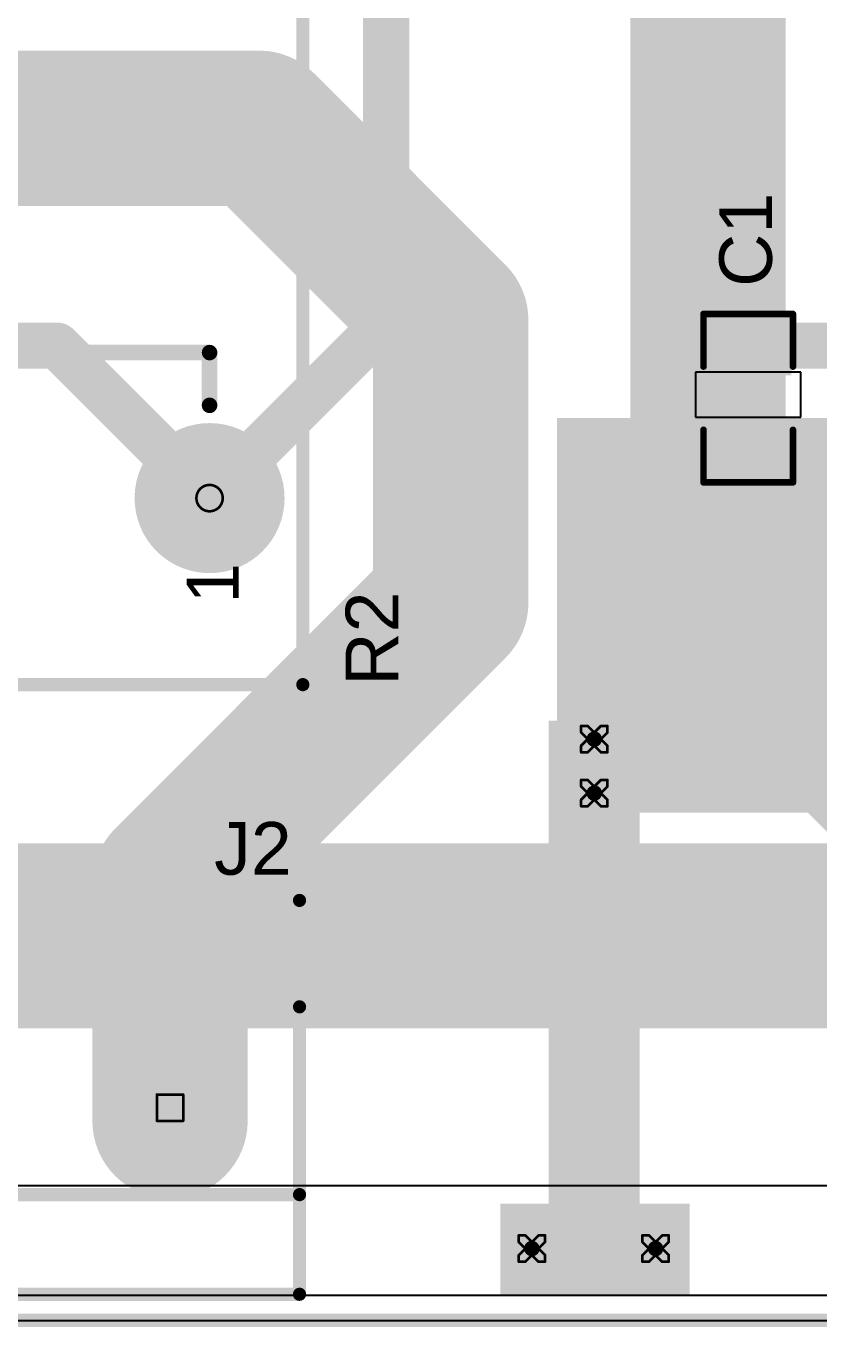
# Model space of a CAD drawing. Header units: inches. Extents: x -14 to 338, y 0 to 125.
# Drawn here: x 61.75 to 77.06, y -0.13 to 24.98 of the extents above; entities that cross this region are included whole.
import ezdxf

# ---------------------------------------------------------------- set-up
doc = ezdxf.new("R2010")
doc.units = ezdxf.units.IN
for name, color, linetype in [('Board Outline', 216, 'Continuous'), ('Bottom Layer', 5, 'Continuous'), ('Bottom Solder', 6, 'Continuous'), ('Drill Drawing', 1, 'Continuous'), ('Multi-Layer', 9, 'Continuous'), ('Pad Holes', 156, 'Continuous'), ('Top Layer', 1, 'Continuous'), ('Top Overlay', 2, 'Continuous'), ('Top Paste', 8, 'Continuous'), ('Top Solder', 216, 'Continuous'), ('Via Holes', 16, 'Continuous')]:
    doc.layers.add(name, color=color, linetype=linetype)
doc.styles.add('Arial', font='', dxfattribs={"height": 0.2})
doc.styles.get('Arial').set_extended_font_data('Arial')

# ---------------------------------------------------------------- blocks, each defined once
blk = doc.blocks.new('SRD_05VDC_SL_C_1')
at = {"layer": 'Bottom Layer'}
h = blk.add_hatch(color=5, dxfattribs=at)
edge = h.paths.add_edge_path()
edge.add_arc((-5.100066, 5.999988), 1.397, 0, 360)
h = blk.add_hatch(color=5, dxfattribs=at)
edge = h.paths.add_edge_path()
edge.add_arc((7.100061999999999, 5.999479999999999), 1.397, 0, 360)
h = blk.add_hatch(color=5, dxfattribs=at)
edge = h.paths.add_edge_path()
edge.add_arc((-7.100061999999999, 0), 1.397, 0, 360)
h = blk.add_hatch(color=5, dxfattribs=at)
edge = h.paths.add_edge_path()
edge.add_arc((-5.100066, -5.999988), 1.397, 0, 360)
h = blk.add_hatch(color=5, dxfattribs=at)
edge = h.paths.add_edge_path()
edge.add_arc((7.100061999999999, -5.999479999999999), 1.397, 0, 360)
at = {"layer": 'Bottom Solder'}
h = blk.add_hatch(color=6, dxfattribs=at)
edge = h.paths.add_edge_path()
edge.add_arc((-5.100066, 5.999988), 1.4478, 0, 360)
h = blk.add_hatch(color=6, dxfattribs=at)
edge = h.paths.add_edge_path()
edge.add_arc((7.100061999999999, 5.999479999999999), 1.4478, 0, 360)
h = blk.add_hatch(color=6, dxfattribs=at)
edge = h.paths.add_edge_path()
edge.add_arc((-7.100061999999999, 0), 1.4478, 0, 360)
h = blk.add_hatch(color=6, dxfattribs=at)
edge = h.paths.add_edge_path()
edge.add_arc((-5.100066, -5.999988), 1.4478, 0, 360)
h = blk.add_hatch(color=6, dxfattribs=at)
edge = h.paths.add_edge_path()
edge.add_arc((7.100061999999999, -5.999479999999999), 1.4478, 0, 360)
at = {"layer": 'Multi-Layer'}
h = blk.add_hatch(color=9, dxfattribs=at)
edge = h.paths.add_edge_path()
edge.add_arc((-5.100066, 5.999988), 1.397, 0, 360)
h = blk.add_hatch(color=9, dxfattribs=at)
edge = h.paths.add_edge_path()
edge.add_arc((7.100061999999999, 5.999479999999999), 1.397, 0, 360)
h = blk.add_hatch(color=9, dxfattribs=at)
edge = h.paths.add_edge_path()
edge.add_arc((-7.100061999999999, 0), 1.397, 0, 360)
h = blk.add_hatch(color=9, dxfattribs=at)
edge = h.paths.add_edge_path()
edge.add_arc((-5.100066, -5.999988), 1.397, 0, 360)
h = blk.add_hatch(color=9, dxfattribs=at)
edge = h.paths.add_edge_path()
edge.add_arc((7.100061999999999, -5.999479999999999), 1.397, 0, 360)
at = {"layer": 'Pad Holes'}
h = blk.add_hatch(color=7, dxfattribs=at)
edge = h.paths.add_edge_path()
edge.add_arc((-5.099989799999999, 5.999988), 0.7619999999999999, 0, 360)
h = blk.add_hatch(color=7, dxfattribs=at)
edge = h.paths.add_edge_path()
edge.add_arc((7.1000112, 5.999479999999999), 0.7619999999999999, 0, 360)
h = blk.add_hatch(color=7, dxfattribs=at)
edge = h.paths.add_edge_path()
edge.add_arc((-7.1000112, 0), 0.7619999999999999, 0, 360)
h = blk.add_hatch(color=7, dxfattribs=at)
edge = h.paths.add_edge_path()
edge.add_arc((-5.099989799999999, -5.999988), 0.7619999999999999, 0, 360)
h = blk.add_hatch(color=7, dxfattribs=at)
edge = h.paths.add_edge_path()
edge.add_arc((7.099935, -5.999479999999999), 0.7619999999999999, 0, 360)
at = {"layer": 'Top Layer'}
h = blk.add_hatch(color=1, dxfattribs=at)
edge = h.paths.add_edge_path()
edge.add_arc((-5.100066, 5.999988), 1.397, 0, 360)
h = blk.add_hatch(color=1, dxfattribs=at)
edge = h.paths.add_edge_path()
edge.add_arc((7.100061999999999, 5.999479999999999), 1.397, 0, 360)
h = blk.add_hatch(color=1, dxfattribs=at)
edge = h.paths.add_edge_path()
edge.add_arc((-7.100061999999999, 0), 1.397, 0, 360)
h = blk.add_hatch(color=1, dxfattribs=at)
edge = h.paths.add_edge_path()
edge.add_arc((-5.100066, -5.999988), 1.397, 0, 360)
h = blk.add_hatch(color=1, dxfattribs=at)
edge = h.paths.add_edge_path()
edge.add_arc((7.100061999999999, -5.999479999999999), 1.397, 0, 360)
at = {"layer": 'Top Solder'}
h = blk.add_hatch(color=216, dxfattribs=at)
edge = h.paths.add_edge_path()
edge.add_arc((-5.100066, 5.999988), 1.4478, 0, 360)
h = blk.add_hatch(color=216, dxfattribs=at)
edge = h.paths.add_edge_path()
edge.add_arc((7.100061999999999, 5.999479999999999), 1.4478, 0, 360)
h = blk.add_hatch(color=216, dxfattribs=at)
edge = h.paths.add_edge_path()
edge.add_arc((-7.100061999999999, 0), 1.4478, 0, 360)
h = blk.add_hatch(color=216, dxfattribs=at)
edge = h.paths.add_edge_path()
edge.add_arc((-5.100066, -5.999988), 1.4478, 0, 360)
h = blk.add_hatch(color=216, dxfattribs=at)
edge = h.paths.add_edge_path()
edge.add_arc((7.100061999999999, -5.999479999999999), 1.4478, 0, 360)
at = {"layer": 'Top Overlay'}
for points, const_width in [([(-8.6991444, 7.8000352), (-8.6991444, 0.2946908)], 0.254), ([(-8.6991444, 7.8000352), (10.5009696, 7.8000352)], 0.254), ([(10.500995, 7.8000098), (10.500995, -7.8000098)], 0.254), ([(-3.309874, 5.999988), (-2.2919944, 5.9999626)], 0.2999994), ([(-2.2919944, 5.999988), (-2.2919944, 1.0508488)], 0.2999994), ([(7.0993, 4.246879999999999), (7.0993, 2.0193)], 0.254), ([(-7.031735999999999, 3.727196), (1.604264, 3.727196)], 0.2999994), ([(-7.031735999999999, 3.727196), (-7.031735999999999, 1.7999964)], 0.2999994), ([(1.604264, 3.727196), (1.604264, 0.7272019999999999)], 0.2999994), ([(7.800593999999999, 2.30886), (6.150102, 0.70104)], 0.2999994), ([(-3.774948, 0.999998), (-3.774948, -0.999998)], 0.254), ([(-3.774948, 0.999998), (-0.7749539999999999, 0.999998)], 0.254), ([(-0.7749539999999999, 0.999998), (-0.7749539999999999, -0.999998)], 0.254), ([(1.604264, 0.7272019999999999), (1.628394, 0.7030466)], 0.2999994), ([(1.628394, 0.7030466), (5.644387999999999, 0.7030466)], 0.2999994), ([(5.644387999999999, 0.7030466), (6.152387999999999, 0.7030466)], 0.2999994), ([(-8.6991444, -0.2946908), (-8.6991444, -7.7999844)], 0.254), ([(7.168388, -0.31242), (7.168388, -4.25704)], 0.2999994), ([(-3.774948, -0.999998), (-0.7749539999999999, -0.999998)], 0.254), ([(-2.2919944, -1.0512552), (-2.2919944, -5.999988)], 0.2999994), ([(-2.2919944, -5.9999626), (-3.309874, -5.999988)], 0.2999994), ([(-8.699017399999999, -7.7999844), (10.5010966, -7.7999844)], 0.254)]:
    blk.add_lwpolyline(points, dxfattribs=dict(at, const_width=const_width))
for points, const_width in [([(-8.7626444, 7.8000352, 1), (-8.6356444, 7.8000352, 1)], 0.127), ([(-8.7626444, 7.8000352, 1), (-8.6356444, 7.8000352, 1)], 0.127), ([(10.4374696, 7.8000352, 1), (10.5644696, 7.8000352, 1)], 0.127), ([(10.437495, 7.8000098, 1), (10.564495, 7.8000098, 1)], 0.127), ([(-3.38487258, 5.999988, 1), (-3.23487542, 5.999988, 1)], 0.1499997), ([(-2.36699298, 5.999988, 1), (-2.21699582, 5.999988, 1)], 0.1499997), ([(-2.36699298, 5.9999626, 1), (-2.21699582, 5.9999626, 1)], 0.1499997), ([(7.0358, 4.246879999999999, 1), (7.162799999999999, 4.246879999999999, 1)], 0.127), ([(-7.106734579999999, 3.727196, 1), (-6.95673742, 3.727196, 1)], 0.1499997), ([(-7.106734579999999, 3.727196, 1), (-6.95673742, 3.727196, 1)], 0.1499997), ([(1.52926542, 3.727196, 1), (1.67926258, 3.727196, 1)], 0.1499997), ([(1.52926542, 3.727196, 1), (1.67926258, 3.727196, 1)], 0.1499997), ([(7.72559542, 2.30886, 1), (7.87559258, 2.30886, 1)], 0.1499997), ([(7.0358, 2.0193, 1), (7.162799999999999, 2.0193, 1)], 0.127), ([(-7.106734579999999, 1.7999964, 1), (-6.95673742, 1.7999964, 1)], 0.1499997), ([(-3.838448, 0.999998, 1), (-3.711448, 0.999998, 1)], 0.127), ([(-3.838448, 0.999998, 1), (-3.711448, 0.999998, 1)], 0.127), ([(-2.36699298, 1.0508488, 1), (-2.21699582, 1.0508488, 1)], 0.1499997), ([(-0.8384539999999999, 0.999998, 1), (-0.7114539999999999, 0.999998, 1)], 0.127), ([(-0.8384539999999999, 0.999998, 1), (-0.7114539999999999, 0.999998, 1)], 0.127), ([(1.52926542, 0.7272019999999999, 1), (1.67926258, 0.7272019999999999, 1)], 0.1499997), ([(1.52926542, 0.7272019999999999, 1), (1.67926258, 0.7272019999999999, 1)], 0.1499997), ([(1.55339542, 0.7030466, 1), (1.70339258, 0.7030466, 1)], 0.1499997), ([(1.55339542, 0.7030466, 1), (1.70339258, 0.7030466, 1)], 0.1499997), ([(5.569389419999999, 0.7030466, 1), (5.71938658, 0.7030466, 1)], 0.1499997), ([(5.569389419999999, 0.7030466, 1), (5.71938658, 0.7030466, 1)], 0.1499997), ([(6.07510342, 0.70104, 1), (6.225100579999999, 0.70104, 1)], 0.1499997), ([(6.077389419999999, 0.7030466, 1), (6.227386579999999, 0.7030466, 1)], 0.1499997), ([(-8.7626444, 0.2946908, 1), (-8.6356444, 0.2946908, 1)], 0.127), ([(-8.7626444, -0.2946908, 1), (-8.6356444, -0.2946908, 1)], 0.127), ([(7.093389419999999, -0.31242, 1), (7.243386579999999, -0.31242, 1)], 0.1499997), ([(-3.838448, -0.999998, 1), (-3.711448, -0.999998, 1)], 0.127), ([(-3.838448, -0.999998, 1), (-3.711448, -0.999998, 1)], 0.127), ([(-2.36699298, -1.0512552, 1), (-2.21699582, -1.0512552, 1)], 0.1499997), ([(-0.8384539999999999, -0.999998, 1), (-0.7114539999999999, -0.999998, 1)], 0.127), ([(-0.8384539999999999, -0.999998, 1), (-0.7114539999999999, -0.999998, 1)], 0.127), ([(7.093389419999999, -4.25704, 1), (7.243386579999999, -4.25704, 1)], 0.1499997), ([(-3.38487258, -5.999988, 1), (-3.23487542, -5.999988, 1)], 0.1499997), ([(-2.36699298, -5.9999626, 1), (-2.21699582, -5.9999626, 1)], 0.1499997), ([(-2.36699298, -5.999988, 1), (-2.21699582, -5.999988, 1)], 0.1499997), ([(-8.7626444, -7.7999844, 1), (-8.6356444, -7.7999844, 1)], 0.127), ([(-8.762517399999998, -7.7999844, 1), (-8.6355174, -7.7999844, 1)], 0.127), ([(10.437495, -7.8000098, 1), (10.564495, -7.8000098, 1)], 0.127), ([(10.4375966, -7.7999844, 1), (10.5645966, -7.7999844, 1)], 0.127)]:
    blk.add_lwpolyline(points, format="xyb", close=True, dxfattribs=dict(at, const_width=const_width))
at = {"layer": 'Top Overlay', "style": 'Arial'}
blk.add_text('1', height=1.00000054, dxfattribs=at).set_placement((-7.131989799999999, -6.558788))
blk = doc.blocks.new('XY301V_A_5_0_3P_20')
at = {"layer": 'Bottom Layer'}
h = blk.add_hatch(color=5, dxfattribs=at)
edge = h.paths.add_edge_path()
edge.add_arc((-4.999989999999999, 0), 1.10000034, 0, 360)
h = blk.add_hatch(color=5, dxfattribs=at)
edge = h.paths.add_edge_path()
edge.add_arc((0, 0), 1.10000034, 0, 360)
h = blk.add_hatch(color=5, dxfattribs=at)
edge = h.paths.add_edge_path()
edge.add_arc((4.999989999999999, 0), 1.10000034, 0, 360)
at = {"layer": 'Bottom Solder'}
h = blk.add_hatch(color=6, dxfattribs=at)
edge = h.paths.add_edge_path()
edge.add_arc((-4.999989999999999, 0), 1.15080034, 0, 360)
h = blk.add_hatch(color=6, dxfattribs=at)
edge = h.paths.add_edge_path()
edge.add_arc((0, 0), 1.15080034, 0, 360)
h = blk.add_hatch(color=6, dxfattribs=at)
edge = h.paths.add_edge_path()
edge.add_arc((4.999989999999999, 0), 1.15080034, 0, 360)
at = {"layer": 'Multi-Layer'}
h = blk.add_hatch(color=9, dxfattribs=at)
edge = h.paths.add_edge_path()
edge.add_arc((-4.999989999999999, 0), 1.10000034, 0, 360)
h = blk.add_hatch(color=9, dxfattribs=at)
edge = h.paths.add_edge_path()
edge.add_arc((0, 0), 1.10000034, 0, 360)
h = blk.add_hatch(color=9, dxfattribs=at)
edge = h.paths.add_edge_path()
edge.add_arc((4.999989999999999, 0), 1.10000034, 0, 360)
at = {"layer": 'Pad Holes'}
h = blk.add_hatch(color=7, dxfattribs=at)
edge = h.paths.add_edge_path()
edge.add_arc((-4.999989999999999, 0), 0.5999987999999999, 0, 360)
h = blk.add_hatch(color=7, dxfattribs=at)
edge = h.paths.add_edge_path()
edge.add_arc((0, 0), 0.5999987999999999, 0, 360)
h = blk.add_hatch(color=7, dxfattribs=at)
edge = h.paths.add_edge_path()
edge.add_arc((4.999989999999999, 0), 0.5999987999999999, 0, 360)
at = {"layer": 'Top Layer'}
h = blk.add_hatch(color=1, dxfattribs=at)
edge = h.paths.add_edge_path()
edge.add_arc((-4.999989999999999, 0), 1.10000034, 0, 360)
h = blk.add_hatch(color=1, dxfattribs=at)
edge = h.paths.add_edge_path()
edge.add_arc((0, 0), 1.10000034, 0, 360)
h = blk.add_hatch(color=1, dxfattribs=at)
edge = h.paths.add_edge_path()
edge.add_arc((4.999989999999999, 0), 1.10000034, 0, 360)
at = {"layer": 'Top Solder'}
h = blk.add_hatch(color=216, dxfattribs=at)
edge = h.paths.add_edge_path()
edge.add_arc((-4.999989999999999, 0), 1.15080034, 0, 360)
h = blk.add_hatch(color=216, dxfattribs=at)
edge = h.paths.add_edge_path()
edge.add_arc((0, 0), 1.15080034, 0, 360)
h = blk.add_hatch(color=216, dxfattribs=at)
edge = h.paths.add_edge_path()
edge.add_arc((4.999989999999999, 0), 1.15080034, 0, 360)
at = {"layer": 'Top Overlay', "const_width": 0.254}
for points in [[(7.500010399999999, 3.5999928), (-7.500010399999999, 3.5999928)], [(-7.500010399999999, 3.5999928), (-7.500010399999999, -4.0000428)], [(7.500010399999999, 3.5999928), (7.500010399999999, -4.0000428)], [(7.500010399999999, 1.6769588), (-7.500010399999999, 1.6769588)], [(7.500010399999999, -1.946783), (-7.500010399999999, -1.946783)], [(7.500010399999999, -4.0000428), (-7.500010399999999, -4.0000428)]]:
    blk.add_lwpolyline(points, dxfattribs=at)
at = {"layer": 'Top Overlay', "const_width": 0.127}
for points in [[(-7.563510399999999, 3.5999928, 1), (-7.4365104, 3.5999928, 1)], [(-7.563510399999999, 3.5999928, 1), (-7.4365104, 3.5999928, 1)], [(7.4365104, 3.5999928, 1), (7.563510399999999, 3.5999928, 1)], [(7.4365104, 3.5999928, 1), (7.563510399999999, 3.5999928, 1)], [(-7.563510399999999, 1.6769588, 1), (-7.4365104, 1.6769588, 1)], [(7.4365104, 1.6769588, 1), (7.563510399999999, 1.6769588, 1)], [(-7.563510399999999, -1.946783, 1), (-7.4365104, -1.946783, 1)], [(7.4365104, -1.946783, 1), (7.563510399999999, -1.946783, 1)], [(-7.563510399999999, -4.0000428, 1), (-7.4365104, -4.0000428, 1)], [(-7.563510399999999, -4.0000428, 1), (-7.4365104, -4.0000428, 1)], [(7.4365104, -4.0000428, 1), (7.563510399999999, -4.0000428, 1)], [(7.4365104, -4.0000428, 1), (7.563510399999999, -4.0000428, 1)]]:
    blk.add_lwpolyline(points, format="xyb", close=True, dxfattribs=at)
blk = doc.blocks.new('C___0805_25')
at = {"layer": 'Top Layer'}
for points in [[(-1.524, 0.7619999999999999), (-0.508, 0.7619999999999999), (-0.508, -0.7619999999999999), (-1.524, -0.7619999999999999)], [(0.508, 0.7619999999999999), (1.524, 0.7619999999999999), (1.524, -0.7619999999999999), (0.508, -0.7619999999999999)]]:
    blk.add_hatch(color=1, dxfattribs=at).paths.add_polyline_path(points)
at = {"layer": 'Top Paste'}
for points in [[(-1.524, 0.7619999999999999), (-0.508, 0.7619999999999999), (-0.508, -0.7619999999999999), (-1.524, -0.7619999999999999)], [(0.508, 0.7619999999999999), (1.524, 0.7619999999999999), (1.524, -0.7619999999999999), (0.508, -0.7619999999999999)]]:
    blk.add_hatch(color=8, dxfattribs=at).paths.add_polyline_path(points)
at = {"layer": 'Top Solder'}
for points in [[(-1.59399986, 0.8319998599999999), (-0.4380001399999999, 0.8319998599999999), (-0.4380001399999999, -0.8319998599999999), (-1.59399986, -0.8319998599999999)], [(0.4380001399999999, 0.8319998599999999), (1.59399986, 0.8319998599999999), (1.59399986, -0.8319998599999999), (0.4380001399999999, -0.8319998599999999)]]:
    blk.add_hatch(color=216, dxfattribs=at).paths.add_polyline_path(points)
at = {"layer": 'Top Overlay', "const_width": 0.127}
for points in [[(-1.6256, -0.8636), (-1.6256, 0.8636)], [(-0.6096, 0.8636), (-1.6256, 0.8636)], [(1.6256, 0.8636), (0.6096, 0.8636)], [(1.6256, -0.8636), (1.6256, 0.8636)], [(-0.6096, -0.8636), (-1.6256, -0.8636)], [(1.6256, -0.8636), (0.6096, -0.8636)]]:
    blk.add_lwpolyline(points, dxfattribs=at)
at = {"layer": 'Top Overlay', "const_width": 0.0635}
for points in [[(-1.65735, 0.8636, 1), (-1.59385, 0.8636, 1)], [(-1.65735, 0.8636, 1), (-1.59385, 0.8636, 1)], [(-0.64135, 0.8636, 1), (-0.57785, 0.8636, 1)], [(0.57785, 0.8636, 1), (0.64135, 0.8636, 1)], [(1.59385, 0.8636, 1), (1.65735, 0.8636, 1)], [(1.59385, 0.8636, 1), (1.65735, 0.8636, 1)], [(-1.65735, -0.8636, 1), (-1.59385, -0.8636, 1)], [(-1.65735, -0.8636, 1), (-1.59385, -0.8636, 1)], [(-0.64135, -0.8636, 1), (-0.57785, -0.8636, 1)], [(0.57785, -0.8636, 1), (0.64135, -0.8636, 1)], [(1.59385, -0.8636, 1), (1.65735, -0.8636, 1)], [(1.59385, -0.8636, 1), (1.65735, -0.8636, 1)]]:
    blk.add_lwpolyline(points, format="xyb", close=True, dxfattribs=at)

msp = doc.modelspace()

# ---------------------------------------------------------------- hatches: boundary and pattern name
at = {"layer": 'Bottom Layer'}
for points in [[(71.8387565, 0.48906684), (73.5973509, 0.48906684), (73.5973509, 11.57166088), (71.8387565, 11.57166088)], [(70.90710482, 0.48906684), (74.56470481999999, 0.48906684), (74.56470481999999, 2.24986088), (70.90710482, 2.24986088)]]:
    msp.add_hatch(color=5, dxfattribs=at).paths.add_polyline_path(points)
h = msp.add_hatch(color=5, dxfattribs=at)
edge = h.paths.add_edge_path()
edge.add_arc((72.72134553999999, 11.21606088), 0.2999994, 0, 360)
h = msp.add_hatch(color=5, dxfattribs=at)
edge = h.paths.add_edge_path()
edge.add_arc((72.72134553999999, 10.17466088), 0.2999994, 0, 360)
h = msp.add_hatch(color=5, dxfattribs=at)
edge = h.paths.add_edge_path()
edge.add_arc((71.51670482, 1.38626088), 0.2999994, 0, 360)
h = msp.add_hatch(color=5, dxfattribs=at)
edge = h.paths.add_edge_path()
edge.add_arc((73.90430482, 1.38626088), 0.2999994, 0, 360)
at = {"layer": 'Bottom Solder'}
h = msp.add_hatch(color=6, dxfattribs=at)
edge = h.paths.add_edge_path()
edge.add_arc((72.72134553999999, 11.21606088), 0.4015993999999999, 0, 360)
h = msp.add_hatch(color=6, dxfattribs=at)
edge = h.paths.add_edge_path()
edge.add_arc((72.72134553999999, 10.17466088), 0.4015993999999999, 0, 360)
h = msp.add_hatch(color=6, dxfattribs=at)
edge = h.paths.add_edge_path()
edge.add_arc((71.51670482, 1.38626088), 0.4015993999999999, 0, 360)
h = msp.add_hatch(color=6, dxfattribs=at)
edge = h.paths.add_edge_path()
edge.add_arc((73.90430482, 1.38626088), 0.4015993999999999, 0, 360)
at = {"layer": 'Top Layer'}
for points in [[(71.99930481999999, 9.796871439999999), (80.83342989999998, 9.796871439999999), (80.83342989999998, 17.41366088), (71.99930481999999, 17.41366088)], [(5.32903938, 5.63256684), (114.73805602, 5.63256684), (114.73805602, 9.205554359999999), (5.32903938, 9.205554359999999)]]:
    msp.add_hatch(color=1, dxfattribs=at).paths.add_polyline_path(points)
h = msp.add_hatch(color=1, dxfattribs=at)
edge = h.paths.add_edge_path()
edge.add_arc((72.72134553999999, 11.21606088), 0.2999994, 0, 360)
h = msp.add_hatch(color=1, dxfattribs=at)
edge = h.paths.add_edge_path()
edge.add_arc((72.72134553999999, 10.17466088), 0.2999994, 0, 360)
h = msp.add_hatch(color=1, dxfattribs=at)
edge = h.paths.add_edge_path()
edge.add_arc((71.51670482, 1.38626088), 0.2999994, 0, 360)
h = msp.add_hatch(color=1, dxfattribs=at)
edge = h.paths.add_edge_path()
edge.add_arc((73.90430482, 1.38626088), 0.2999994, 0, 360)
at = {"layer": 'Top Solder'}
h = msp.add_hatch(color=216, dxfattribs=at)
edge = h.paths.add_edge_path()
edge.add_arc((72.72134553999999, 11.21606088), 0.4015993999999999, 0, 360)
h = msp.add_hatch(color=216, dxfattribs=at)
edge = h.paths.add_edge_path()
edge.add_arc((72.72134553999999, 10.17466088), 0.4015993999999999, 0, 360)
h = msp.add_hatch(color=216, dxfattribs=at)
edge = h.paths.add_edge_path()
edge.add_arc((71.51670482, 1.38626088), 0.4015993999999999, 0, 360)
h = msp.add_hatch(color=216, dxfattribs=at)
edge = h.paths.add_edge_path()
edge.add_arc((73.90430482, 1.38626088), 0.4015993999999999, 0, 360)
at = {"layer": 'Via Holes'}
h = msp.add_hatch(color=7, dxfattribs=at)
edge = h.paths.add_edge_path()
edge.add_arc((72.72134553999999, 11.21606088), 0.1499997, 0, 360)
h = msp.add_hatch(color=7, dxfattribs=at)
edge = h.paths.add_edge_path()
edge.add_arc((72.72134553999999, 10.17466088), 0.1499997, 0, 360)
h = msp.add_hatch(color=7, dxfattribs=at)
edge = h.paths.add_edge_path()
edge.add_arc((71.51670482, 1.38626088), 0.1499997, 0, 360)
h = msp.add_hatch(color=7, dxfattribs=at)
edge = h.paths.add_edge_path()
edge.add_arc((73.90430482, 1.38626088), 0.1499997, 0, 360)

# ---------------------------------------------------------------- linework, layer by layer
at = {"layer": 'Board Outline', "const_width": 0.254}
msp.add_lwpolyline([(2.54e-06, 1.524e-05), (156.60000176, 1.524e-05)], dxfattribs=at)
at = {"layer": 'Bottom Layer'}
msp.add_line((1.524e-05, 0), (99.74694554, 0), dxfattribs=at)
at = {"layer": 'Bottom Layer', "const_width": 2.99999908}
for points in [[(74.9165761, 13.84683286), (74.9165761, 35.62760972)], [(58.35996202, 23.00166088), (66.25158961999999, 23.00166088)], [(66.25158961999999, 23.00166088), (69.94962134, 19.30362916)], [(69.94962134, 13.84730276), (69.94962134, 19.30362916)], [(64.53069644, 8.42837786), (69.94962134, 13.84730276)], [(74.9165761, 13.84683286), (80.57299608, 8.19041288)], [(64.53069644, 3.85006088), (64.53069644, 8.42837786)]]:
    msp.add_lwpolyline(points, dxfattribs=at)
at = {"layer": 'Bottom Layer', "const_width": 1.49999954}
for points in [[(65.50159112, 23.00166088, 1), (67.00158812, 23.00166088, 1)], [(65.50159112, 23.00166088, 1), (67.00158812, 23.00166088, 1)], [(69.19962284, 19.30362916, 1), (70.69961984, 19.30362916, 1)], [(69.19962284, 19.30362916, 1), (70.69961984, 19.30362916, 1)], [(69.19962284, 13.84730276, 1), (70.69961984, 13.84730276, 1)], [(69.19962284, 13.84730276, 1), (70.69961984, 13.84730276, 1)], [(74.1665776, 13.84683286, 1), (75.66657459999999, 13.84683286, 1)], [(74.1665776, 13.84683286, 1), (75.66657459999999, 13.84683286, 1)], [(63.78069794, 8.42837786, 1), (65.28069493999999, 8.42837786, 1)], [(63.78069794, 8.42837786, 1), (65.28069493999999, 8.42837786, 1)], [(63.78069794, 3.85006088, 1), (65.28069493999999, 3.85006088, 1)]]:
    msp.add_lwpolyline(points, format="xyb", close=True, dxfattribs=at)
at = {"layer": 'Drill Drawing'}
for points, const_width in [([(65.54821281999999, 15.86687708, 1), (65.04021282, 15.86687708, 1)], 0.0508), ([(65.02751282, 15.86687708, 1), (65.05291282, 15.86687708, 1)], 0.0254), ([(65.53551282000001, 15.86687708, 1), (65.56091282, 15.86687708, 1)], 0.0254), ([(72.45464554, 11.47006088, 1), (72.48004553999999, 11.47006088, 1)], 0.0254), ([(72.45464554, 11.47006088, 1), (72.48004553999999, 11.47006088, 1)], 0.0254), ([(72.45464554, 11.34306088, 1), (72.48004553999999, 11.34306088, 1)], 0.0254), ([(72.45464554, 11.34306088, 1), (72.48004553999999, 11.34306088, 1)], 0.0254), ([(72.58164554, 11.47006088, 1), (72.60704554, 11.47006088, 1)], 0.0254), ([(72.58164554, 11.47006088, 1), (72.60704554, 11.47006088, 1)], 0.0254), ([(72.70864554, 11.34306088, 1), (72.73404554, 11.34306088, 1)], 0.0254), ([(72.70864554, 11.34306088, 1), (72.73404554, 11.34306088, 1)], 0.0254), ([(72.83564554, 11.47006088, 1), (72.86104553999999, 11.47006088, 1)], 0.0254), ([(72.83564554, 11.47006088, 1), (72.86104553999999, 11.47006088, 1)], 0.0254), ([(72.96264554, 11.47006088, 1), (72.98804553999999, 11.47006088, 1)], 0.0254), ([(72.96264554, 11.47006088, 1), (72.98804553999999, 11.47006088, 1)], 0.0254), ([(72.96264554, 11.34306088, 1), (72.98804553999999, 11.34306088, 1)], 0.0254), ([(72.96264554, 11.34306088, 1), (72.98804553999999, 11.34306088, 1)], 0.0254), ([(72.45464554, 11.08906088, 1), (72.48004553999999, 11.08906088, 1)], 0.0254), ([(72.45464554, 11.08906088, 1), (72.48004553999999, 11.08906088, 1)], 0.0254), ([(72.58164554, 11.21606088, 1), (72.60704554, 11.21606088, 1)], 0.0254), ([(72.58164554, 11.21606088, 1), (72.60704554, 11.21606088, 1)], 0.0254), ([(72.70864554, 11.08906088, 1), (72.73404554, 11.08906088, 1)], 0.0254), ([(72.70864554, 11.08906088, 1), (72.73404554, 11.08906088, 1)], 0.0254), ([(72.83564554, 11.21606088, 1), (72.86104553999999, 11.21606088, 1)], 0.0254), ([(72.83564554, 11.21606088, 1), (72.86104553999999, 11.21606088, 1)], 0.0254), ([(72.96264554, 11.08906088, 1), (72.98804553999999, 11.08906088, 1)], 0.0254), ([(72.96264554, 11.08906088, 1), (72.98804553999999, 11.08906088, 1)], 0.0254), ([(72.45464554, 10.96206088, 1), (72.48004553999999, 10.96206088, 1)], 0.0254), ([(72.45464554, 10.96206088, 1), (72.48004553999999, 10.96206088, 1)], 0.0254), ([(72.58164554, 10.96206088, 1), (72.60704554, 10.96206088, 1)], 0.0254), ([(72.58164554, 10.96206088, 1), (72.60704554, 10.96206088, 1)], 0.0254), ([(72.83564554, 10.96206088, 1), (72.86104553999999, 10.96206088, 1)], 0.0254), ([(72.83564554, 10.96206088, 1), (72.86104553999999, 10.96206088, 1)], 0.0254), ([(72.96264554, 10.96206088, 1), (72.98804553999999, 10.96206088, 1)], 0.0254), ([(72.96264554, 10.96206088, 1), (72.98804553999999, 10.96206088, 1)], 0.0254), ([(72.45464554, 10.42866088, 1), (72.48004553999999, 10.42866088, 1)], 0.0254), ([(72.45464554, 10.42866088, 1), (72.48004553999999, 10.42866088, 1)], 0.0254), ([(72.45464554, 10.30166088, 1), (72.48004553999999, 10.30166088, 1)], 0.0254), ([(72.45464554, 10.30166088, 1), (72.48004553999999, 10.30166088, 1)], 0.0254), ([(72.58164554, 10.42866088, 1), (72.60704554, 10.42866088, 1)], 0.0254), ([(72.58164554, 10.42866088, 1), (72.60704554, 10.42866088, 1)], 0.0254), ([(72.70864554, 10.30166088, 1), (72.73404554, 10.30166088, 1)], 0.0254), ([(72.70864554, 10.30166088, 1), (72.73404554, 10.30166088, 1)], 0.0254), ([(72.83564554, 10.42866088, 1), (72.86104553999999, 10.42866088, 1)], 0.0254), ([(72.83564554, 10.42866088, 1), (72.86104553999999, 10.42866088, 1)], 0.0254), ([(72.96264554, 10.42866088, 1), (72.98804553999999, 10.42866088, 1)], 0.0254), ([(72.96264554, 10.42866088, 1), (72.98804553999999, 10.42866088, 1)], 0.0254), ([(72.96264554, 10.30166088, 1), (72.98804553999999, 10.30166088, 1)], 0.0254), ([(72.96264554, 10.30166088, 1), (72.98804553999999, 10.30166088, 1)], 0.0254), ([(72.45464554, 10.04766088, 1), (72.48004553999999, 10.04766088, 1)], 0.0254), ([(72.45464554, 10.04766088, 1), (72.48004553999999, 10.04766088, 1)], 0.0254), ([(72.58164554, 10.17466088, 1), (72.60704554, 10.17466088, 1)], 0.0254), ([(72.58164554, 10.17466088, 1), (72.60704554, 10.17466088, 1)], 0.0254), ([(72.70864554, 10.04766088, 1), (72.73404554, 10.04766088, 1)], 0.0254), ([(72.70864554, 10.04766088, 1), (72.73404554, 10.04766088, 1)], 0.0254), ([(72.83564554, 10.17466088, 1), (72.86104553999999, 10.17466088, 1)], 0.0254), ([(72.83564554, 10.17466088, 1), (72.86104553999999, 10.17466088, 1)], 0.0254), ([(72.96264554, 10.04766088, 1), (72.98804553999999, 10.04766088, 1)], 0.0254), ([(72.96264554, 10.04766088, 1), (72.98804553999999, 10.04766088, 1)], 0.0254), ([(72.45464554, 9.92066088, 1), (72.48004553999999, 9.92066088, 1)], 0.0254), ([(72.45464554, 9.92066088, 1), (72.48004553999999, 9.92066088, 1)], 0.0254), ([(72.58164554, 9.92066088, 1), (72.60704554, 9.92066088, 1)], 0.0254), ([(72.58164554, 9.92066088, 1), (72.60704554, 9.92066088, 1)], 0.0254), ([(72.83564554, 9.92066088, 1), (72.86104553999999, 9.92066088, 1)], 0.0254), ([(72.83564554, 9.92066088, 1), (72.86104553999999, 9.92066088, 1)], 0.0254), ([(72.96264554, 9.92066088, 1), (72.98804553999999, 9.92066088, 1)], 0.0254), ([(72.96264554, 9.92066088, 1), (72.98804553999999, 9.92066088, 1)], 0.0254), ([(64.26399644, 4.35806088, 1), (64.28939643999999, 4.35806088, 1)], 0.0254), ([(64.26399644, 4.35806088, 1), (64.28939643999999, 4.35806088, 1)], 0.0254), ([(64.77199644, 4.35806088, 1), (64.79739644, 4.35806088, 1)], 0.0254), ([(64.77199644, 4.35806088, 1), (64.79739644, 4.35806088, 1)], 0.0254), ([(64.26399644, 3.85006088, 1), (64.28939643999999, 3.85006088, 1)], 0.0254), ([(64.26399644, 3.85006088, 1), (64.28939643999999, 3.85006088, 1)], 0.0254), ([(64.77199644, 3.85006088, 1), (64.79739644, 3.85006088, 1)], 0.0254), ([(64.77199644, 3.85006088, 1), (64.79739644, 3.85006088, 1)], 0.0254), ([(71.25000482, 1.64026088, 1), (71.27540481999999, 1.64026088, 1)], 0.0254), ([(71.25000482, 1.64026088, 1), (71.27540481999999, 1.64026088, 1)], 0.0254), ([(71.25000482, 1.51326088, 1), (71.27540481999999, 1.51326088, 1)], 0.0254), ([(71.25000482, 1.51326088, 1), (71.27540481999999, 1.51326088, 1)], 0.0254), ([(71.37700482, 1.64026088, 1), (71.40240482, 1.64026088, 1)], 0.0254), ([(71.37700482, 1.64026088, 1), (71.40240482, 1.64026088, 1)], 0.0254), ([(71.50400481999999, 1.51326088, 1), (71.52940482, 1.51326088, 1)], 0.0254), ([(71.50400481999999, 1.51326088, 1), (71.52940482, 1.51326088, 1)], 0.0254), ([(71.63100481999999, 1.64026088, 1), (71.65640482, 1.64026088, 1)], 0.0254), ([(71.63100481999999, 1.64026088, 1), (71.65640482, 1.64026088, 1)], 0.0254), ([(71.75800482, 1.64026088, 1), (71.78340482, 1.64026088, 1)], 0.0254), ([(71.75800482, 1.64026088, 1), (71.78340482, 1.64026088, 1)], 0.0254), ([(71.75800482, 1.51326088, 1), (71.78340482, 1.51326088, 1)], 0.0254), ([(71.75800482, 1.51326088, 1), (71.78340482, 1.51326088, 1)], 0.0254), ([(73.63760481999999, 1.64026088, 1), (73.66300482, 1.64026088, 1)], 0.0254), ([(73.63760481999999, 1.64026088, 1), (73.66300482, 1.64026088, 1)], 0.0254), ([(73.63760481999999, 1.51326088, 1), (73.66300482, 1.51326088, 1)], 0.0254), ([(73.63760481999999, 1.51326088, 1), (73.66300482, 1.51326088, 1)], 0.0254), ([(73.76460481999999, 1.64026088, 1), (73.79000482, 1.64026088, 1)], 0.0254), ([(73.76460481999999, 1.64026088, 1), (73.79000482, 1.64026088, 1)], 0.0254), ([(73.89160482, 1.51326088, 1), (73.91700482, 1.51326088, 1)], 0.0254), ([(73.89160482, 1.51326088, 1), (73.91700482, 1.51326088, 1)], 0.0254), ([(74.01860482, 1.64026088, 1), (74.04400482, 1.64026088, 1)], 0.0254), ([(74.01860482, 1.64026088, 1), (74.04400482, 1.64026088, 1)], 0.0254), ([(74.14560482, 1.64026088, 1), (74.17100482, 1.64026088, 1)], 0.0254), ([(74.14560482, 1.64026088, 1), (74.17100482, 1.64026088, 1)], 0.0254), ([(74.14560482, 1.51326088, 1), (74.17100482, 1.51326088, 1)], 0.0254), ([(74.14560482, 1.51326088, 1), (74.17100482, 1.51326088, 1)], 0.0254), ([(71.25000482, 1.25926088, 1), (71.27540481999999, 1.25926088, 1)], 0.0254), ([(71.25000482, 1.25926088, 1), (71.27540481999999, 1.25926088, 1)], 0.0254), ([(71.37700482, 1.38626088, 1), (71.40240482, 1.38626088, 1)], 0.0254), ([(71.37700482, 1.38626088, 1), (71.40240482, 1.38626088, 1)], 0.0254), ([(71.50400481999999, 1.25926088, 1), (71.52940482, 1.25926088, 1)], 0.0254), ([(71.50400481999999, 1.25926088, 1), (71.52940482, 1.25926088, 1)], 0.0254), ([(71.63100481999999, 1.38626088, 1), (71.65640482, 1.38626088, 1)], 0.0254), ([(71.63100481999999, 1.38626088, 1), (71.65640482, 1.38626088, 1)], 0.0254), ([(71.75800482, 1.25926088, 1), (71.78340482, 1.25926088, 1)], 0.0254), ([(71.75800482, 1.25926088, 1), (71.78340482, 1.25926088, 1)], 0.0254), ([(73.63760481999999, 1.25926088, 1), (73.66300482, 1.25926088, 1)], 0.0254), ([(73.63760481999999, 1.25926088, 1), (73.66300482, 1.25926088, 1)], 0.0254), ([(73.76460481999999, 1.38626088, 1), (73.79000482, 1.38626088, 1)], 0.0254), ([(73.76460481999999, 1.38626088, 1), (73.79000482, 1.38626088, 1)], 0.0254), ([(73.89160482, 1.25926088, 1), (73.91700482, 1.25926088, 1)], 0.0254), ([(73.89160482, 1.25926088, 1), (73.91700482, 1.25926088, 1)], 0.0254), ([(74.01860482, 1.38626088, 1), (74.04400482, 1.38626088, 1)], 0.0254), ([(74.01860482, 1.38626088, 1), (74.04400482, 1.38626088, 1)], 0.0254), ([(74.14560482, 1.25926088, 1), (74.17100482, 1.25926088, 1)], 0.0254), ([(74.14560482, 1.25926088, 1), (74.17100482, 1.25926088, 1)], 0.0254), ([(71.25000482, 1.13226088, 1), (71.27540481999999, 1.13226088, 1)], 0.0254), ([(71.25000482, 1.13226088, 1), (71.27540481999999, 1.13226088, 1)], 0.0254), ([(71.37700482, 1.13226088, 1), (71.40240482, 1.13226088, 1)], 0.0254), ([(71.37700482, 1.13226088, 1), (71.40240482, 1.13226088, 1)], 0.0254), ([(71.63100481999999, 1.13226088, 1), (71.65640482, 1.13226088, 1)], 0.0254), ([(71.63100481999999, 1.13226088, 1), (71.65640482, 1.13226088, 1)], 0.0254), ([(71.75800482, 1.13226088, 1), (71.78340482, 1.13226088, 1)], 0.0254), ([(71.75800482, 1.13226088, 1), (71.78340482, 1.13226088, 1)], 0.0254), ([(73.63760481999999, 1.13226088, 1), (73.66300482, 1.13226088, 1)], 0.0254), ([(73.63760481999999, 1.13226088, 1), (73.66300482, 1.13226088, 1)], 0.0254), ([(73.76460481999999, 1.13226088, 1), (73.79000482, 1.13226088, 1)], 0.0254), ([(73.76460481999999, 1.13226088, 1), (73.79000482, 1.13226088, 1)], 0.0254), ([(74.01860482, 1.13226088, 1), (74.04400482, 1.13226088, 1)], 0.0254), ([(74.01860482, 1.13226088, 1), (74.04400482, 1.13226088, 1)], 0.0254), ([(74.14560482, 1.13226088, 1), (74.17100482, 1.13226088, 1)], 0.0254), ([(74.14560482, 1.13226088, 1), (74.17100482, 1.13226088, 1)], 0.0254)]:
    msp.add_lwpolyline(points, format="xyb", close=True, dxfattribs=dict(at, const_width=const_width))
at = {"layer": 'Drill Drawing', "const_width": 0.0508}
for points in [[(72.46734554, 11.34306088), (72.46734554, 11.47006088)], [(72.46734554, 11.47006088), (72.59434553999999, 11.47006088)], [(72.46734554, 11.34306088), (72.59434553999999, 11.21606088)], [(72.59434553999999, 11.47006088), (72.72134553999999, 11.34306088)], [(72.72134553999999, 11.34306088), (72.84834554, 11.47006088)], [(72.84834554, 11.47006088), (72.97534553999999, 11.47006088)], [(72.84834554, 11.21606088), (72.97534553999999, 11.34306088)], [(72.97534553999999, 11.34306088), (72.97534553999999, 11.47006088)], [(72.46734554, 11.08906088), (72.59434553999999, 11.21606088)], [(72.46734554, 10.96206088), (72.46734554, 11.08906088)], [(72.59434553999999, 10.96206088), (72.72134553999999, 11.08906088)], [(72.72134553999999, 11.08906088), (72.84834554, 10.96206088)], [(72.84834554, 11.21606088), (72.97534553999999, 11.08906088)], [(72.97534553999999, 10.96206088), (72.97534553999999, 11.08906088)], [(72.46734554, 10.96206088), (72.59434553999999, 10.96206088)], [(72.84834554, 10.96206088), (72.97534553999999, 10.96206088)], [(72.46734554, 10.30166088), (72.46734554, 10.42866088)], [(72.46734554, 10.42866088), (72.59434553999999, 10.42866088)], [(72.46734554, 10.30166088), (72.59434553999999, 10.17466088)], [(72.59434553999999, 10.42866088), (72.72134553999999, 10.30166088)], [(72.72134553999999, 10.30166088), (72.84834554, 10.42866088)], [(72.84834554, 10.42866088), (72.97534553999999, 10.42866088)], [(72.84834554, 10.17466088), (72.97534553999999, 10.30166088)], [(72.97534553999999, 10.30166088), (72.97534553999999, 10.42866088)], [(72.46734554, 10.04766088), (72.59434553999999, 10.17466088)], [(72.46734554, 9.92066088), (72.46734554, 10.04766088)], [(72.59434553999999, 9.92066088), (72.72134553999999, 10.04766088)], [(72.72134553999999, 10.04766088), (72.84834554, 9.92066088)], [(72.84834554, 10.17466088), (72.97534553999999, 10.04766088)], [(72.97534553999999, 9.92066088), (72.97534553999999, 10.04766088)], [(72.46734554, 9.92066088), (72.59434553999999, 9.92066088)], [(72.84834554, 9.92066088), (72.97534553999999, 9.92066088)], [(64.27669644, 4.35806088), (64.78469644, 4.35806088)], [(64.27669644, 3.85006088), (64.27669644, 4.35806088)], [(64.78469644, 3.85006088), (64.78469644, 4.35806088)], [(64.27669644, 3.85006088), (64.78469644, 3.85006088)], [(71.26270482, 1.51326088), (71.26270482, 1.64026088)], [(71.26270482, 1.64026088), (71.38970481999999, 1.64026088)], [(71.26270482, 1.51326088), (71.38970481999999, 1.38626088)], [(71.38970481999999, 1.64026088), (71.51670482, 1.51326088)], [(71.51670482, 1.51326088), (71.64370482, 1.64026088)], [(71.64370482, 1.64026088), (71.77070481999999, 1.64026088)], [(71.64370482, 1.38626088), (71.77070481999999, 1.51326088)], [(71.77070481999999, 1.51326088), (71.77070481999999, 1.64026088)], [(73.65030482, 1.51326088), (73.65030482, 1.64026088)], [(73.65030482, 1.64026088), (73.77730482, 1.64026088)], [(73.65030482, 1.51326088), (73.77730482, 1.38626088)], [(73.77730482, 1.64026088), (73.90430482, 1.51326088)], [(73.90430482, 1.51326088), (74.03130481999999, 1.64026088)], [(74.03130481999999, 1.64026088), (74.15830482, 1.64026088)], [(74.03130481999999, 1.38626088), (74.15830482, 1.51326088)], [(74.15830482, 1.51326088), (74.15830482, 1.64026088)], [(71.26270482, 1.25926088), (71.38970481999999, 1.38626088)], [(71.26270482, 1.13226088), (71.26270482, 1.25926088)], [(71.38970481999999, 1.13226088), (71.51670482, 1.25926088)], [(71.51670482, 1.25926088), (71.64370482, 1.13226088)], [(71.64370482, 1.38626088), (71.77070481999999, 1.25926088)], [(71.77070481999999, 1.13226088), (71.77070481999999, 1.25926088)], [(73.65030482, 1.25926088), (73.77730482, 1.38626088)], [(73.65030482, 1.13226088), (73.65030482, 1.25926088)], [(73.77730482, 1.13226088), (73.90430482, 1.25926088)], [(73.90430482, 1.25926088), (74.03130481999999, 1.13226088)], [(74.03130481999999, 1.38626088), (74.15830482, 1.25926088)], [(74.15830482, 1.13226088), (74.15830482, 1.25926088)], [(71.26270482, 1.13226088), (71.38970481999999, 1.13226088)], [(71.64370482, 1.13226088), (71.77070481999999, 1.13226088)], [(73.65030482, 1.13226088), (73.77730482, 1.13226088)], [(74.03130481999999, 1.13226088), (74.15830482, 1.13226088)]]:
    msp.add_lwpolyline(points, dxfattribs=at)
at = {"layer": 'Top Layer'}
for p, q in [((76.70914554, 18.29864768), (74.67714554, 18.29864768)), ((74.67714554, 18.29864768), (74.67714554, 17.4303182)), ((76.70914554, 17.4303182), (76.70914554, 18.29864768)), ((74.67714554, 17.4303182), (76.70914554, 17.4303182)), ((1.7849342, 2.60546342), (100.78834554, 2.60546342)), ((102.59174554, 0.48013874), (0.2029714, 0.48013112))]:
    msp.add_line(p, q, dxfattribs=at)
at = {"layer": 'Top Layer', "const_width": 0.889}
for points in [[(68.70349225999999, 19.27608032), (68.70349225999999, 30.7040026)], [(65.29428902, 15.86687708), (68.70349225999999, 19.27608032)], [(49.83594554, 18.81091996), (62.35009374, 18.81091996)], [(62.35009374, 18.81091996), (65.29413662, 15.86687708)], [(75.69314553999999, 18.81091996), (88.20729374, 18.81091996)], [(65.29413662, 15.86687708), (65.29421282, 15.86687708)], [(65.29421282, 15.86687708), (65.29428902, 15.86687708)]]:
    msp.add_lwpolyline(points, dxfattribs=at)
at = {"layer": 'Top Layer', "const_width": 0.4445}
for points in [[(68.48124226, 19.27608032, 1), (68.92574225999999, 19.27608032, 1)], [(68.48124226, 19.27608032, 1), (68.92574225999999, 19.27608032, 1)], [(62.12784374, 18.81091996, 1), (62.57234374, 18.81091996, 1)], [(62.12784374, 18.81091996, 1), (62.57234374, 18.81091996, 1)], [(75.47089553999999, 18.81091996, 1), (75.91539553999999, 18.81091996, 1)], [(65.07188662, 15.86687708, 1), (65.51638662, 15.86687708, 1)], [(65.07188662, 15.86687708, 1), (65.51638662, 15.86687708, 1)], [(65.07196282, 15.86687708, 1), (65.51646282, 15.86687708, 1)], [(65.07196282, 15.86687708, 1), (65.51646282, 15.86687708, 1)], [(65.07203902, 15.86687708, 1), (65.51653902, 15.86687708, 1)], [(65.07203902, 15.86687708, 1), (65.51653902, 15.86687708, 1)]]:
    msp.add_lwpolyline(points, format="xyb", close=True, dxfattribs=at)

# ---------------------------------------------------------------- block references
for name, p, rotation in [('SRD_05VDC_SL_C_1', (59.29422481999999, 20.96686688), 90), ('C___0805_25', (75.69314553999999, 17.79491996), 270), ('XY301V_A_5_0_3P_20', (59.53070644, 4.10406088), 180)]:
    msp.add_blockref(name, p, dxfattribs=dict(rotation=rotation))

# ---------------------------------------------------------------- texts
at = {"layer": 'Top Overlay', "style": 'Arial'}
for s, p in [('C1', (76.15018044, 19.94351358)), ('R2', (68.93658043999999, 12.24926938))]:
    msp.add_text(s, height=1.016, rotation=90, dxfattribs=at).set_placement(p)
msp.add_text('J2', height=1.016, dxfattribs=at).set_placement((65.38152532, 8.60002598))

doc.saveas('drawing.dxf')
